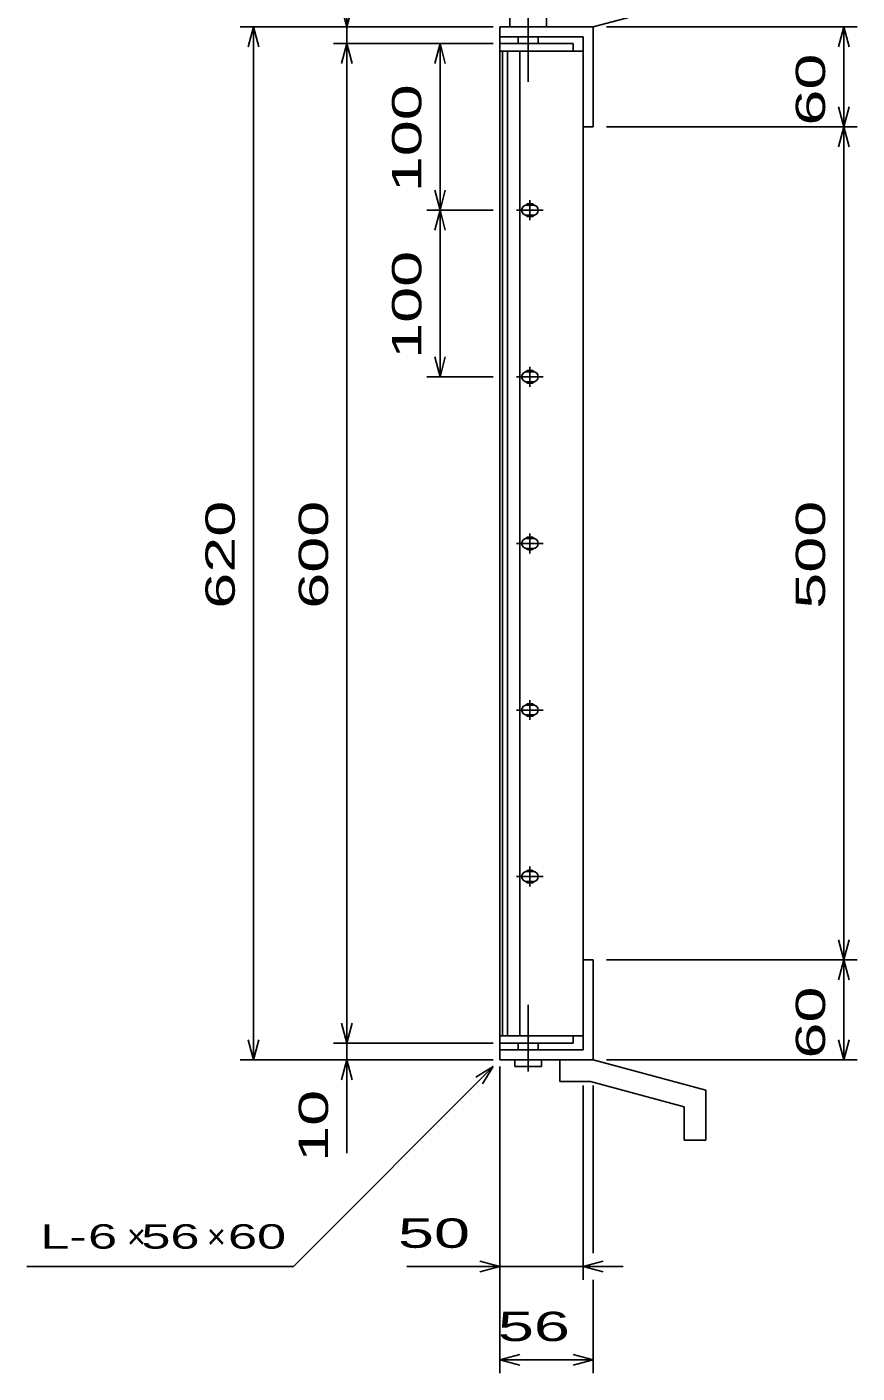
# Model space of a CAD drawing. Units: millimetres, scale not verified. Extents: x -1456 to 1389, y -1026 to 839.
# Drawn here: x -454 to 44, y -375 to 433 of the extents above; entities that cross this region are included whole.
import ezdxf
from ezdxf.enums import TextEntityAlignment as Align

# ---------------------------------------------------------------- set-up
doc = ezdxf.new("R2010")
doc.units = ezdxf.units.MM
doc.header["$LTSCALE"] = 8
doc.linetypes.add('LONG_DASHED_DOTTED', pattern=[15.25, 12, -1.5, 0.25, -1.5])
for name, color, linetype, lineweight in [('16', 3, 'Continuous', 25), ('19', 6, 'Continuous', 25), ('22', 2, 'Continuous', 25)]:
    doc.layers.add(name, color=color, linetype=linetype, lineweight=lineweight)
doc.styles.add('ベクトル', font='')
doc.styles.get('ベクトル').set_extended_font_data('ベクトル')

msp = doc.modelspace()

# ---------------------------------------------------------------- linework, layer by layer
at = {"layer": '16'}
for p, q in [((-126.5, 422.8), (-170.5, 422.8)), ((-170.5, 422.8), (-170.5, 418.3)), ((-126.5, 418.3), (-126.5, 422.8)), ((-170.5, 418.3), (-126.5, 418.3)), ((-170.5, 418.3), (-170.5, -172.7)), ((-120.5, 418.3), (-170.5, 418.3)), ((-169, 418.3), (-169, -172.7)), ((-166, -172.7), (-166, 418.3)), ((-158.5, 418.3), (-158.5, -172.7)), ((-120.5, -172.7), (-120.5, 418.3)), ((-150.5, 325.8), (-154.5, 325.8)), ((-152.5, 328.8), (-152.5, 316.8)), ((-160.5, 322.8), (-144.5, 322.8)), ((-154.5, 319.8), (-150.5, 319.8)), ((-152.5, 228.8), (-152.5, 216.8)), ((-160.5, 222.8), (-144.5, 222.8)), ((-150.5, 225.8), (-154.5, 225.8)), ((-154.5, 219.8), (-150.5, 219.8)), ((-160.5, 122.8), (-144.5, 122.8)), ((-150.5, 125.8), (-154.5, 125.8)), ((-152.5, 128.8), (-152.5, 116.8)), ((-154.5, 119.8), (-150.5, 119.8)), ((-150.5, 25.8), (-154.5, 25.8)), ((-152.5, 28.8), (-152.5, 16.8)), ((-160.5, 22.8), (-144.5, 22.8)), ((-154.5, 19.8), (-150.5, 19.8)), ((-152.5, -71.2), (-152.5, -83.2)), ((-160.5, -77.2), (-144.5, -77.2)), ((-150.5, -74.2), (-154.5, -74.2)), ((-154.5, -80.2), (-150.5, -80.2)), ((-170.5, -172.7), (-126.5, -172.7)), ((-170.5, -177.2), (-170.5, -172.7)), ((-170.5, -172.7), (-120.5, -172.7)), ((-126.5, -177.2), (-170.5, -177.2)), ((-126.5, -172.7), (-126.5, -177.2))]:
    msp.add_line(p, q, dxfattribs=at)
for centre, radius, start, end in [((-154.5, 322.8), 3, 90, 270), ((-152.5, 322.8), 4, 46.6, 133.4), ((-150.5, 322.8), 3, 270, 90), ((-152.5, 322.8), 4, 226.6, 313.4), ((-152.5, 222.8), 4, 46.6, 133.4), ((-154.5, 222.8), 3, 90, 270), ((-152.5, 222.8), 4, 226.6, 313.4), ((-150.5, 222.8), 3, 270, 90), ((-154.5, 122.8), 3, 90, 270), ((-152.5, 122.8), 4, 46.6, 133.4), ((-150.5, 122.8), 3, 270, 90), ((-152.5, 122.8), 4, 226.6, 313.4), ((-154.5, 22.8), 3, 90, 270), ((-152.5, 22.8), 4, 46.6, 133.4), ((-150.5, 22.8), 3, 270, 90), ((-152.5, 22.8), 4, 226.6, 313.4), ((-154.5, -77.2), 3, 90, 270), ((-152.5, -77.2), 4, 46.6, 133.4), ((-152.5, -77.2), 4, 226.6, 313.4), ((-150.5, -77.2), 3, 270, 90)]:
    msp.add_arc(centre, radius, start, end, dxfattribs=at)
at = {"layer": '19'}
for p, q in [((-164.5, 432.8), (-164.5, 464.8)), ((-142.5, 464.8), (-142.5, 432.8)), ((-114.5, 432.8), (-46.89, 450.92)), ((-170.5, 422.8), (-170.5, 432.8)), ((-170.5, 426.8), (-170.5, 432.8)), ((-170.5, 432.8), (-114.5, 432.8)), ((-134.5, 432.8), (-114.5, 432.8)), ((-114.5, 432.8), (-114.5, 372.8)), ((-120.5, 426.8), (-170.5, 426.8)), ((-159.5, 422.8), (-159.5, 426.8)), ((-147.5, 426.8), (-147.5, 422.8)), ((-120.5, 372.8), (-120.5, 426.8)), ((-114.5, 372.8), (-120.5, 372.8)), ((-114.5, -127.2), (-120.5, -127.2)), ((-120.5, -127.2), (-120.5, -181.2)), ((-114.5, -187.2), (-114.5, -127.2)), ((-170.5, -181.2), (-170.5, -171.2)), ((-159.5, -177.2), (-159.5, -181.2)), ((-147.5, -181.2), (-147.5, -177.2)), ((-170.5, -181.2), (-170.5, -187.2)), ((-120.5, -181.2), (-170.5, -181.2)), ((-170.5, -187.2), (-114.5, -187.2)), ((-161.5, -187.2), (-161.5, -191.2)), ((-161.5, -191.2), (-145.5, -191.2)), ((-145.5, -191.2), (-145.5, -187.2)), ((-134.51, -200.21), (-134.51, -187.21)), ((-134.5, -187.2), (-114.5, -187.2)), ((-114.5, -187.2), (-46.89, -205.32)), ((-134.51, -200.21), (-116.22, -200.21)), ((-59.89, -215.3), (-116.22, -200.21)), ((-46.89, -235.32), (-46.89, -205.32)), ((-59.89, -235.32), (-59.89, -215.3)), ((-59.89, -235.32), (-46.89, -235.32))]:
    msp.add_line(p, q, dxfattribs=at)
at = {"layer": '19', "linetype": 'LONG_DASHED_DOTTED'}
for p, q in [((-153.5, 467.8), (-153.5, 399.8)), ((-153.5, -194.2), (-153.5, -154.2))]:
    msp.add_line(p, q, dxfattribs=at)
at = {"layer": '22', "color": 4}
for p, q in [((-262.5, 432.8), (-262.5, 488.8)), ((-262.5, 432.8), (-265.7, 444.8)), ((-259.3, 444.8), (-262.5, 432.8)), ((-326.5, 432.8), (-174.5, 432.8)), ((-321.7, 420.8), (-318.5, 432.8)), ((-315.3, 420.8), (-318.5, 432.8)), ((-318.5, -187.2), (-318.5, 432.8)), ((-174.5, 432.8), (-270.5, 432.8)), ((-262.5, 432.8), (-262.5, 422.8)), ((-106.5, 432.8), (43.9, 432.8)), ((32.7, 420.8), (35.9, 432.8)), ((39.1, 420.8), (35.9, 432.8)), ((35.9, 372.8), (35.9, 432.8)), ((-270.5, 422.8), (-174.5, 422.8)), ((-265.7, 410.8), (-262.5, 422.8)), ((-259.3, 410.8), (-262.5, 422.8)), ((-262.5, -177.2), (-262.5, 422.8)), ((-174.5, 422.8), (-214.5, 422.8)), ((-206.5, 422.8), (-209.7, 410.8)), ((-203.3, 410.8), (-206.5, 422.8)), ((-206.5, 422.8), (-206.5, 322.8)), ((35.9, 372.8), (32.7, 384.8)), ((35.9, 372.8), (39.1, 384.8)), ((-106.5, 372.8), (43.9, 372.8)), ((32.7, 360.8), (35.9, 372.8)), ((39.1, 360.8), (35.9, 372.8)), ((35.9, -127.2), (35.9, 372.8)), ((-206.5, 322.8), (-209.7, 334.8)), ((-203.3, 334.8), (-206.5, 322.8)), ((-214.5, 322.8), (-174.5, 322.8)), ((-206.5, 322.8), (-209.7, 310.8)), ((-203.3, 310.8), (-206.5, 322.8)), ((-206.5, 322.8), (-206.5, 222.8)), ((-206.5, 222.8), (-209.7, 234.8)), ((-203.3, 234.8), (-206.5, 222.8)), ((-214.5, 222.8), (-174.5, 222.8)), ((35.9, -127.2), (32.7, -115.2)), ((35.9, -127.2), (39.1, -115.2)), ((-106.5, -127.2), (43.9, -127.2)), ((32.7, -139.2), (35.9, -127.2)), ((39.1, -139.2), (35.9, -127.2)), ((35.9, -187.2), (35.9, -127.2)), ((-262.5, -177.2), (-265.7, -165.2)), ((-262.5, -177.2), (-259.3, -165.2)), ((-318.5, -187.2), (-321.7, -175.2)), ((-318.5, -187.2), (-315.3, -175.2)), ((-270.5, -177.2), (-174.5, -177.2)), ((-262.5, -187.2), (-262.5, -177.2)), ((35.9, -187.2), (32.7, -175.2)), ((35.9, -187.2), (39.1, -175.2)), ((-326.5, -187.2), (-174.5, -187.2)), ((-294.5, -311.2), (-174.5, -191.2)), ((-270.5, -187.2), (-174.5, -187.2)), ((-265.7, -199.2), (-262.5, -187.2)), ((-259.3, -199.2), (-262.5, -187.2)), ((-262.5, -243.2), (-262.5, -187.2)), ((-184.9, -197.6), (-174.5, -191.2)), ((-180.9, -201.6), (-174.5, -191.2)), ((-170.5, -319.2), (-170.5, -191.2)), ((-170.5, -375.2), (-170.5, -191.2)), ((-106.5, -187.2), (43.9, -187.2)), ((-120.5, -319.2), (-120.5, -202.6)), ((-114.5, -303.2), (-114.5, -202.6)), ((-454.5, -311.2), (-294.5, -311.2)), ((-226.5, -311.2), (-170.5, -311.2)), ((-170.5, -311.2), (-182.5, -308)), ((-182.5, -314.4), (-170.5, -311.2)), ((-170.5, -311.2), (-120.5, -311.2)), ((-120.5, -311.2), (-108.5, -308)), ((-108.5, -314.4), (-120.5, -311.2)), ((-120.5, -311.2), (-96.5, -311.2)), ((-114.5, -375.2), (-114.5, -319.2)), ((-170.5, -367.2), (-158.5, -364)), ((-158.5, -370.4), (-170.5, -367.2)), ((-170.5, -367.2), (-114.5, -367.2)), ((-114.5, -367.2), (-126.5, -364)), ((-126.5, -370.4), (-114.5, -367.2))]:
    msp.add_line(p, q, dxfattribs=at)

# ---------------------------------------------------------------- texts
at = {"layer": '22', "style": 'ベクトル', "width": 1.65}
for s, p in [(' 60 ', (15.9, 362.8)), (' 100 ', (-226.5, 322.8)), (' 100 ', (-226.5, 222.8)), (' 620 ', (-338.5, 72.8)), (' 600 ', (-282.5, 72.8)), (' 500 ', (15.9, 72.8)), (' 60 ', (15.9, -197.2)), (' 10 ', (-282.5, -259.2))]:
    msp.add_text(s, height=17.6, rotation=90, dxfattribs=at).set_placement(p, align=Align.MIDDLE_LEFT)
at = {"layer": '22', "style": 'ベクトル'}
for s, height, width, p in [(' 50 ', 17.6, 1.65, (-242.5, -291.2)), ('L-', 14.66, 1.6, (-446.5, -293.2)), (' 6 ', 14.66, 1.6, (-426.5, -293.2)), (' 56 ', 14.66, 1.6, (-394.5, -293.2)), (' 60 ', 14.66, 1.6, (-342.5, -293.2)), (' 56 ', 17.6, 1.65, (-182.5, -347.2))]:
    msp.add_text(s, height=height, dxfattribs=dict(at, width=width)).set_placement(p, align=Align.MIDDLE_LEFT)
for p in [(-394.5, -293.2), (-346.5, -293.2)]:
    msp.add_text('×', height=14.66, dxfattribs=at).set_placement(p, align=Align.MIDDLE_LEFT)

doc.saveas('drawing.dxf')
